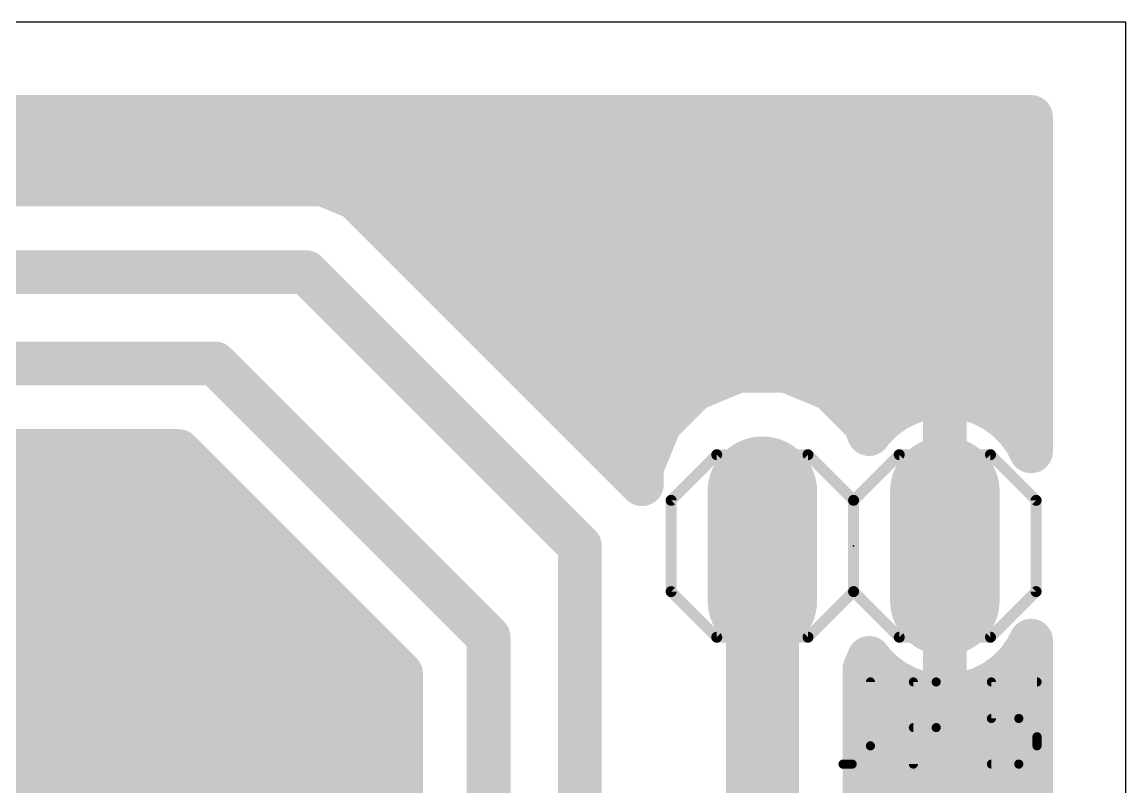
# Model space of a CAD drawing. Extents: x 2.5 to 54.6, y 1.3 to 50.5.
# Drawn here: x 39.23 to 54.59, y 39.83 to 50.47 of the extents above; entities that cross this region are included whole.
import ezdxf

# ---------------------------------------------------------------- set-up
doc = ezdxf.new("R2010")
doc.units = 0
for name, color, linetype in [('1', 12, 'CONTINUOUS'), ('17', 110, 'CONTINUOUS'), ('20', 31, 'CONTINUOUS'), ('21', 253, 'CONTINUOUS'), ('23', 53, 'CONTINUOUS'), ('25', 253, 'CONTINUOUS'), ('51', 253, 'CONTINUOUS')]:
    doc.layers.add(name, color=color, linetype=linetype)

# ---------------------------------------------------------------- blocks, each defined once
blk = doc.blocks.new('RECT')
blk.add_solid([(-0.5, -0.5), (0.5, -0.5), (-0.5, 0.5), (0.5, 0.5)])
blk = doc.blocks.new('LONGP100')
at = {"const_width": 1}
blk.add_lwpolyline([(-0.5, 0), (0.5, 0)], dxfattribs=at)
at = {"const_width": 0.5}
for points in [[(-0.5, 0.25, 1), (-0.5, -0.25)], [(0.5, -0.25, 1), (0.5, 0.25)]]:
    blk.add_lwpolyline(points, format="xyb", dxfattribs=at)

msp = doc.modelspace()

# ---------------------------------------------------------------- linework, layer by layer
at = {"layer": '1'}
for points, const_width in [([(3.8608, 49.1492), (53.2692, 49.1492)], 0.6096), ([(53.2692, 49.1492), (53.2692, 44.4977)], 0.6096), ([(3.8608, 48.768), (53.2692, 48.768)], 0.6096), ([(43.4225, 48.2092), (28.9675, 48.2092)], 0.6096), ([(43.8706, 48.0236), (43.4225, 48.2092)], 0.6096), ([(43.5451, 48.1584), (53.2692, 48.1584)], 0.6096), ([(47.6806, 44.2136), (43.8706, 48.0236)], 0.6096), ([(44.3454, 47.5488), (53.2692, 47.5488)], 0.6096), ([(29.21, 46.99), (43.18, 46.99)], 0.6096), ([(43.18, 46.99), (46.99, 43.18)], 0.6096), ([(44.955, 46.9392), (53.2692, 46.9392)], 0.6096), ([(45.5646, 46.3296), (53.2692, 46.3296)], 0.6096), ([(30.48, 45.72), (41.91, 45.72)], 0.6096), ([(41.91, 45.72), (45.72, 41.91)], 0.6096), ([(46.1742, 45.72), (53.2692, 45.72)], 0.6096), ([(49.1965, 45.6184), (48.5804, 45.3632)], 0.6096), ([(49.8635, 45.6184), (49.1965, 45.6184)], 0.6096), ([(50.4796, 45.3632), (49.8635, 45.6184)], 0.6096), ([(48.5804, 45.3632), (48.1088, 44.8916)], 0.6096), ([(50.9512, 44.8916), (50.4796, 45.3632)], 0.6096), ([(51.7607, 45.2303), (51.563, 45.166)], 0.6096), ([(51.966, 45.2628), (51.7607, 45.2303)], 0.6096), ([(52.07, 45.2628), (51.966, 45.2628)], 0.6096), ([(52.174, 45.2628), (52.07, 45.2628)], 0.6096), ([(52.07, 45.2628), (52.07, 43.18)], 0.6096), ([(52.07, 43.18), (52.07, 45.2628)], 0.6096), ([(52.3793, 45.2303), (52.174, 45.2628)], 0.6096), ([(52.577, 45.166), (52.3793, 45.2303)], 0.6096), ([(46.7838, 45.1104), (48.3276, 45.1104)], 0.6096), ([(50.7324, 45.1104), (51.4538, 45.1104)], 0.6096), ([(51.3777, 45.0716), (51.2096, 44.9494)], 0.6096), ([(51.563, 45.166), (51.3777, 45.0716)], 0.6096), ([(52.07, 45.1104), (52.07, 45.1104)], 0.6096), ([(52.7623, 45.0716), (52.577, 45.166)], 0.6096), ([(52.6862, 45.1104), (53.2692, 45.1104)], 0.6096), ([(52.9304, 44.9494), (52.7623, 45.0716)], 0.6096), ([(48.1088, 44.8916), (47.8536, 44.2755)], 0.6096), ([(51.0151, 44.7372), (50.9512, 44.8916)], 0.6096), ([(51.2096, 44.9494), (51.0626, 44.8024)], 0.6096), ([(53.0774, 44.8024), (52.9304, 44.9494)], 0.6096), ([(51.0626, 44.8024), (51.0151, 44.7372)], 0.6096), ([(53.1996, 44.6343), (53.0774, 44.8024)], 0.6096), ([(53.2692, 44.4977), (53.1996, 44.6343)], 0.6096), ([(37.372, 44.5008), (41.405, 44.5008)], 0.6096), ([(41.405, 44.5008), (44.5008, 41.405)], 0.6096), ([(47.3934, 44.5008), (47.9469, 44.5008)], 0.6096), ([(52.07, 44.5008), (52.07, 44.5008)], 0.6096), ([(53.2676, 44.5008), (53.2692, 44.5008)], 0.6096), ([(47.8536, 44.2755), (47.8536, 44.0406)], 0.6096), ([(47.8536, 44.0406), (47.6806, 44.2136)], 0.6096), ([(37.8419, 43.8912), (42.0146, 43.8912)], 0.6096), ([(52.07, 43.8912), (52.07, 43.8912)], 0.6096), ([(49.53, 43.18), (49.53, 7.62)], 1.016), ([(37.9984, 43.2816), (42.6242, 43.2816)], 0.6096), ([(46.99, 43.18), (46.99, 33.02)], 0.6096), ([(52.07, 43.2816), (52.07, 43.2816)], 0.6096), ([(52.07, 43.18), (52.07, 43.18)], 0.6096), ([(52.07, 41.0972), (52.07, 43.18)], 0.6096), ([(52.07, 43.18), (52.07, 43.18)], 0.6096), ([(52.07, 43.18), (52.07, 41.0972)], 0.6096), ([(37.9261, 42.672), (43.2338, 42.672)], 0.6096), ([(52.07, 42.672), (52.07, 42.672)], 0.6096), ([(37.5752, 42.0624), (43.8434, 42.0624)], 0.6096), ([(52.07, 42.0624), (52.07, 42.0624)], 0.6096), ([(45.72, 41.91), (45.72, 34.29)], 0.6096), ([(53.1996, 41.7257), (53.2692, 41.8623)], 0.6096), ([(53.2692, 41.8623), (53.2692, 8.9377)], 0.6096), ([(53.0774, 41.5576), (53.1996, 41.7257)], 0.6096), ([(50.9524, 41.4713), (51.0151, 41.6228)], 0.6096), ([(51.0151, 41.6228), (51.0626, 41.5576)], 0.6096), ([(51.0626, 41.5576), (51.2096, 41.4106)], 0.6096), ([(52.9304, 41.4106), (53.0774, 41.5576)], 0.6096), ([(37.3641, 41.4528), (44.453, 41.4528)], 0.6096), ([(44.5008, 41.405), (44.5008, 34.795)], 0.6096), ([(50.9524, 9.3287), (50.9524, 41.4713)], 0.6096), ([(50.9524, 41.4528), (51.1673, 41.4528)], 0.6096), ([(51.2096, 41.4106), (51.3777, 41.2884)], 0.6096), ([(52.07, 41.4528), (52.07, 41.4528)], 0.6096), ([(52.7623, 41.2884), (52.9304, 41.4106)], 0.6096), ([(52.9727, 41.4528), (53.2692, 41.4528)], 0.6096), ([(51.3777, 41.2884), (51.563, 41.194)], 0.6096), ([(51.563, 41.194), (51.7607, 41.1297)], 0.6096), ([(52.3793, 41.1297), (52.577, 41.194)], 0.6096), ([(52.577, 41.194), (52.7623, 41.2884)], 0.6096), ([(51.7607, 41.1297), (51.966, 41.0972)], 0.6096), ([(51.966, 41.0972), (52.07, 41.0972)], 0.6096), ([(52.07, 41.0972), (52.174, 41.0972)], 0.6096), ([(52.174, 41.0972), (52.3793, 41.1297)], 0.6096), ([(37.6271, 40.8432), (44.5008, 40.8432)], 0.6096), ([(50.9524, 40.8432), (53.2692, 40.8432)], 0.6096), ([(37.5787, 40.2336), (44.5008, 40.2336)], 0.6096), ([(50.9524, 40.2336), (53.2692, 40.2336)], 0.6096), ([(37.1707, 39.624), (44.5008, 39.624)], 0.6096), ([(50.9524, 39.624), (53.2692, 39.624)], 0.6096)]:
    msp.add_lwpolyline(points, dxfattribs=dict(at, const_width=const_width))
for points, const_width in [([(53.4216, 49.1492, 1), (53.1168, 49.1492)], 0.3048), ([(53.2692, 48.9968, 1), (53.2692, 49.3016)], 0.3048), ([(53.2692, 48.6156, 1), (53.2692, 48.9204)], 0.3048), ([(43.4808, 48.35, 1), (43.3642, 48.0684)], 0.3048), ([(43.5451, 48.3108, 1), (43.5451, 48.006)], 0.3048), ([(43.4225, 48.0568, 1), (43.4225, 48.3616)], 0.3048), ([(53.2692, 48.006, 1), (53.2692, 48.3108)], 0.3048), ([(43.9784, 48.1313, 1), (43.7629, 47.9158)], 0.3048), ([(43.8123, 47.8828, 1), (43.9289, 48.1644)], 0.3048), ([(44.3454, 47.7012, 1), (44.3454, 47.3964)], 0.3048), ([(53.2692, 47.3964, 1), (53.2692, 47.7012)], 0.3048), ([(43.2878, 47.0978, 1), (43.0722, 46.8822)], 0.3048), ([(43.18, 46.8376, 1), (43.18, 47.1424)], 0.3048), ([(44.955, 47.0916, 1), (44.955, 46.7868)], 0.3048), ([(53.2692, 46.7868, 1), (53.2692, 47.0916)], 0.3048), ([(45.5646, 46.482, 1), (45.5646, 46.1772)], 0.3048), ([(53.2692, 46.1772, 1), (53.2692, 46.482)], 0.3048), ([(42.0178, 45.8278, 1), (41.8022, 45.6122)], 0.3048), ([(41.91, 45.5676, 1), (41.91, 45.8724)], 0.3048), ([(46.1742, 45.8724, 1), (46.1742, 45.5676)], 0.3048), ([(53.2692, 45.5676, 1), (53.2692, 45.8724)], 0.3048), ([(49.1965, 45.7708, 1), (49.1965, 45.466)], 0.3048), ([(49.2549, 45.4776, 1), (49.1382, 45.7592)], 0.3048), ([(49.9218, 45.7592, 1), (49.8051, 45.4776)], 0.3048), ([(49.8635, 45.466, 1), (49.8635, 45.7708)], 0.3048), ([(48.5221, 45.504, 1), (48.6387, 45.2224)], 0.3048), ([(48.6882, 45.2554, 1), (48.4726, 45.4709)], 0.3048), ([(50.5874, 45.4709, 1), (50.3718, 45.2554)], 0.3048), ([(50.4213, 45.2224, 1), (50.5379, 45.504)], 0.3048), ([(51.7369, 45.3808, 1), (51.7845, 45.0798)], 0.3048), ([(51.8078, 45.0853, 1), (51.7136, 45.3752)], 0.3048), ([(51.966, 45.4152, 1), (51.966, 45.1104)], 0.3048), ([(52.07, 45.4152, 1), (52.07, 45.1104)], 0.3048), ([(52.2224, 45.2628, 1), (51.9176, 45.2628)], 0.3048), ([(52.2224, 45.2628, 1), (51.9176, 45.2628)], 0.3048), ([(51.9899, 45.1123, 1), (51.9422, 45.4133)], 0.3048), ([(52.1978, 45.4133, 1), (52.1501, 45.1123)], 0.3048), ([(52.07, 45.1104, 1), (52.07, 45.4152)], 0.3048), ([(52.174, 45.1104, 1), (52.174, 45.4152)], 0.3048), ([(52.4264, 45.3752, 1), (52.3322, 45.0853)], 0.3048), ([(52.3554, 45.0798, 1), (52.4031, 45.3808)], 0.3048), ([(46.7838, 45.2628, 1), (46.7838, 44.958)], 0.3048), ([(48.3276, 44.958, 1), (48.3276, 45.2628)], 0.3048), ([(50.7324, 45.2628, 1), (50.7324, 44.958)], 0.3048), ([(51.3086, 45.2074, 1), (51.4469, 44.9359)], 0.3048), ([(51.4673, 44.9484, 1), (51.2882, 45.1949)], 0.3048), ([(51.5159, 45.311, 1), (51.6101, 45.0211)], 0.3048), ([(51.4538, 44.958, 1), (51.4538, 45.2628)], 0.3048), ([(51.6322, 45.0302, 1), (51.4938, 45.3018)], 0.3048), ([(52.07, 45.2628, 1), (52.07, 44.958)], 0.3048), ([(52.07, 44.958, 1), (52.07, 45.2628)], 0.3048), ([(52.6462, 45.3018, 1), (52.5078, 45.0302)], 0.3048), ([(52.5299, 45.0211, 1), (52.6241, 45.311)], 0.3048), ([(52.6862, 45.2628, 1), (52.6862, 44.958)], 0.3048), ([(52.8518, 45.1949, 1), (52.6727, 44.9484)], 0.3048), ([(52.6931, 44.9359, 1), (52.8314, 45.2074)], 0.3048), ([(53.2692, 44.958, 1), (53.2692, 45.2628)], 0.3048), ([(48.2496, 44.8333, 1), (47.968, 44.9499)], 0.3048), ([(51.092, 44.9499, 1), (50.8104, 44.8333)], 0.3048), ([(51.12, 45.0727, 1), (51.2991, 44.8262)], 0.3048), ([(51.3173, 44.8417, 1), (51.1018, 45.0572)], 0.3048), ([(53.0382, 45.0572, 1), (52.8227, 44.8417)], 0.3048), ([(52.8409, 44.8262, 1), (53.02, 45.0727)], 0.3048), ([(48.0011, 44.9994, 1), (48.2166, 44.7838)], 0.3048), ([(50.8434, 44.7838, 1), (51.0589, 44.9994)], 0.3048), ([(50.9548, 44.9102, 1), (51.1703, 44.6947)], 0.3048), ([(51.1858, 44.7129, 1), (50.9393, 44.892)], 0.3048), ([(53.2007, 44.892, 1), (52.9542, 44.7129)], 0.3048), ([(52.9697, 44.6947, 1), (53.1852, 44.9102)], 0.3048), ([(50.8918, 44.8268, 1), (51.1384, 44.6476)], 0.3048), ([(50.8743, 44.6789, 1), (51.1559, 44.7955)], 0.3048), ([(53.3354, 44.7034, 1), (53.0639, 44.5651)], 0.3048), ([(53.0764, 44.5447, 1), (53.3229, 44.7238)], 0.3048), ([(41.5128, 44.6086, 1), (41.2972, 44.393)], 0.3048), ([(41.405, 44.3484, 1), (41.405, 44.6532)], 0.3048), ([(47.3934, 44.6532, 1), (47.3934, 44.3484)], 0.3048), ([(47.9469, 44.3484, 1), (47.9469, 44.6532)], 0.3048), ([(52.07, 44.6532, 1), (52.07, 44.3484)], 0.3048), ([(52.07, 44.3484, 1), (52.07, 44.6532)], 0.3048), ([(53.2676, 44.6532, 1), (53.2676, 44.3484)], 0.3048), ([(53.1334, 44.4286, 1), (53.405, 44.5669)], 0.3048), ([(53.2692, 44.3484, 1), (53.2692, 44.6532)], 0.3048), ([(48.006, 44.2755, 1), (47.7012, 44.2755)], 0.3048), ([(53.1168, 44.4977, 1), (53.4216, 44.4977)], 0.3048), ([(47.7884, 44.3213, 1), (47.5729, 44.1058)], 0.3048), ([(47.5729, 44.1058, 1), (47.7884, 44.3213)], 0.3048), ([(47.7128, 44.3338, 1), (47.9944, 44.2171)], 0.3048), ([(47.7458, 43.9328, 1), (47.9614, 44.1484)], 0.3048), ([(42.0146, 43.7388, 1), (42.0146, 44.0436)], 0.3048), ([(47.7012, 44.0406, 1), (48.006, 44.0406)], 0.3048), ([(52.07, 44.0436, 1), (52.07, 43.7388)], 0.3048), ([(52.07, 43.7388, 1), (52.07, 44.0436)], 0.3048), ([(49.784, 43.18, 1), (49.276, 43.18)], 0.508), ([(42.6242, 43.1292, 1), (42.6242, 43.434)], 0.3048), ([(47.1424, 43.18, 1), (46.8376, 43.18)], 0.3048), ([(52.07, 43.434, 1), (52.07, 43.1292)], 0.3048), ([(52.07, 43.3324, 1), (52.07, 43.0276)], 0.3048), ([(52.2224, 43.18, 1), (51.9176, 43.18)], 0.3048), ([(52.07, 43.3324, 1), (52.07, 43.0276)], 0.3048), ([(52.2224, 43.18, 1), (51.9176, 43.18)], 0.3048), ([(52.07, 43.1292, 1), (52.07, 43.434)], 0.3048), ([(52.07, 43.0276, 1), (52.07, 43.3324)], 0.3048), ([(52.07, 43.0276, 1), (52.07, 43.3324)], 0.3048), ([(46.8822, 43.0722, 1), (47.0978, 43.2878)], 0.3048), ([(51.9176, 43.18, 1), (52.2224, 43.18)], 0.3048), ([(51.9176, 43.18, 1), (52.2224, 43.18)], 0.3048), ([(43.2338, 42.5196, 1), (43.2338, 42.8244)], 0.3048), ([(52.07, 42.8244, 1), (52.07, 42.5196)], 0.3048), ([(52.07, 42.5196, 1), (52.07, 42.8244)], 0.3048), ([(43.8434, 41.91, 1), (43.8434, 42.2148)], 0.3048), ([(52.07, 42.2148, 1), (52.07, 41.91)], 0.3048), ([(52.07, 41.91, 1), (52.07, 42.2148)], 0.3048), ([(45.8724, 41.91, 1), (45.5676, 41.91)], 0.3048), ([(45.6122, 41.8022, 1), (45.8278, 42.0178)], 0.3048), ([(53.4216, 41.8623, 1), (53.1168, 41.8623)], 0.3048), ([(53.405, 41.7931, 1), (53.1334, 41.9314)], 0.3048), ([(53.0639, 41.7949, 1), (53.3354, 41.6566)], 0.3048), ([(53.3229, 41.6362, 1), (53.0764, 41.8153)], 0.3048), ([(51.1384, 41.7124, 1), (50.8918, 41.5332)], 0.3048), ([(51.1559, 41.5645, 1), (50.8743, 41.6811)], 0.3048), ([(51.1703, 41.6653, 1), (50.9548, 41.4498)], 0.3048), ([(50.9393, 41.468, 1), (51.1858, 41.6471)], 0.3048), ([(52.9542, 41.6471, 1), (53.2007, 41.468)], 0.3048), ([(53.1852, 41.4498, 1), (52.9697, 41.6653)], 0.3048), ([(44.6532, 41.405, 1), (44.3484, 41.405)], 0.3048), ([(44.393, 41.2972, 1), (44.6086, 41.5128)], 0.3048), ([(44.453, 41.3004, 1), (44.453, 41.6052)], 0.3048), ([(51.1048, 41.4713, 1), (50.8, 41.4713)], 0.3048), ([(50.9524, 41.6052, 1), (50.9524, 41.3004)], 0.3048), ([(50.8116, 41.5296, 1), (51.0932, 41.413)], 0.3048), ([(51.2991, 41.5338, 1), (51.12, 41.2873)], 0.3048), ([(51.1018, 41.3028, 1), (51.3173, 41.5183)], 0.3048), ([(51.1673, 41.3004, 1), (51.1673, 41.6052)], 0.3048), ([(52.07, 41.6052, 1), (52.07, 41.3004)], 0.3048), ([(52.07, 41.3004, 1), (52.07, 41.6052)], 0.3048), ([(52.8227, 41.5183, 1), (53.0382, 41.3028)], 0.3048), ([(52.9727, 41.6052, 1), (52.9727, 41.3004)], 0.3048), ([(53.02, 41.2873, 1), (52.8409, 41.5338)], 0.3048), ([(53.2692, 41.3004, 1), (53.2692, 41.6052)], 0.3048), ([(51.4469, 41.4241, 1), (51.3086, 41.1526)], 0.3048), ([(51.2882, 41.1651, 1), (51.4673, 41.4116)], 0.3048), ([(51.6101, 41.3389, 1), (51.5159, 41.049)], 0.3048), ([(51.4938, 41.0582, 1), (51.6322, 41.3298)], 0.3048), ([(52.5078, 41.3298, 1), (52.6462, 41.0582)], 0.3048), ([(52.6241, 41.049, 1), (52.5299, 41.3389)], 0.3048), ([(52.6727, 41.4116, 1), (52.8518, 41.1651)], 0.3048), ([(52.8314, 41.1526, 1), (52.6931, 41.4241)], 0.3048), ([(51.7845, 41.2802, 1), (51.7369, 40.9792)], 0.3048), ([(51.7136, 40.9848, 1), (51.8078, 41.2747)], 0.3048), ([(51.9661, 41.2496, 1), (51.966, 40.9448)], 0.3048), ([(52.07, 41.2496, 1), (52.07, 40.9448)], 0.3048), ([(51.9422, 40.9467, 1), (51.9899, 41.2477)], 0.3048), ([(52.1501, 41.2477, 1), (52.1978, 40.9467)], 0.3048), ([(52.07, 40.9448, 1), (52.07, 41.2496)], 0.3048), ([(52.174, 40.9448, 1), (52.174, 41.2496)], 0.3048), ([(52.3322, 41.2747, 1), (52.4264, 40.9848)], 0.3048), ([(52.4031, 40.9792, 1), (52.3554, 41.2802)], 0.3048), ([(51.9176, 41.0972, 1), (52.2224, 41.0972)], 0.3048), ([(51.9176, 41.0972, 1), (52.2224, 41.0972)], 0.3048), ([(44.5008, 40.6908, 1), (44.5008, 40.9956)], 0.3048), ([(50.9524, 40.9956, 1), (50.9524, 40.6908)], 0.3048), ([(53.2692, 40.6908, 1), (53.2692, 40.9956)], 0.3048), ([(44.5008, 40.0812, 1), (44.5008, 40.386)], 0.3048), ([(50.9524, 40.386, 1), (50.9524, 40.0812)], 0.3048), ([(53.2692, 40.0812, 1), (53.2692, 40.386)], 0.3048), ([(44.5008, 39.4716, 1), (44.5008, 39.7764)], 0.3048), ([(50.9524, 39.7764, 1), (50.9524, 39.4716)], 0.3048), ([(53.2692, 39.4716, 1), (53.2692, 39.7764)], 0.3048)]:
    msp.add_lwpolyline(points, format="xyb", dxfattribs=dict(at, const_width=const_width))
at = {"layer": '20'}
for p, q in [((54.59, 50.47), (2.54, 50.47)), ((54.59, 1.27), (54.59, 50.47))]:
    msp.add_line(p, q, dxfattribs=at)
at = {"layer": '21', "const_width": 0.1524}
for points in [[(48.26, 43.815), (48.895, 44.45)], [(48.895, 44.45), (50.165, 44.45)], [(50.165, 44.45), (50.8, 43.815)], [(50.8, 43.815), (51.435, 44.45)], [(51.435, 44.45), (52.705, 44.45)], [(53.34, 43.815), (52.705, 44.45)], [(48.26, 42.545), (48.26, 43.815)], [(50.8, 42.545), (50.8, 43.815)], [(53.34, 42.545), (53.34, 43.815)], [(48.895, 41.91), (48.26, 42.545)], [(50.8, 42.545), (50.165, 41.91)], [(51.435, 41.91), (50.8, 42.545)], [(52.705, 41.91), (53.34, 42.545)], [(50.165, 41.91), (48.895, 41.91)], [(52.705, 41.91), (51.435, 41.91)]]:
    msp.add_lwpolyline(points, dxfattribs=at)
at = {"layer": '21', "const_width": 0.0762}
for points in [[(48.895, 44.4881, 1), (48.895, 44.4119)], [(48.9219, 44.4231, 1), (48.8681, 44.4769)], [(50.1919, 44.4769, 1), (50.1381, 44.4231)], [(50.165, 44.4119, 1), (50.165, 44.4881)], [(51.435, 44.4881, 1), (51.435, 44.4119)], [(51.4619, 44.4231, 1), (51.4081, 44.4769)], [(52.7319, 44.4769, 1), (52.6781, 44.4231)], [(52.705, 44.4119, 1), (52.705, 44.4881)], [(48.2981, 43.815, 1), (48.2219, 43.815)], [(48.2331, 43.8419, 1), (48.2869, 43.7881)], [(50.8381, 43.815, 1), (50.7619, 43.815)], [(50.7731, 43.8419, 1), (50.8269, 43.7881)], [(50.7731, 43.7881, 1), (50.8269, 43.8419)], [(53.3781, 43.815, 1), (53.3019, 43.815)], [(53.3131, 43.7881, 1), (53.3669, 43.8419)], [(48.2219, 42.545, 1), (48.2981, 42.545)], [(48.2869, 42.5719, 1), (48.2331, 42.5181)], [(50.7619, 42.545, 1), (50.8381, 42.545)], [(50.8269, 42.5719, 1), (50.7731, 42.5181)], [(50.8269, 42.5181, 1), (50.7731, 42.5719)], [(53.3019, 42.545, 1), (53.3781, 42.545)], [(53.3669, 42.5181, 1), (53.3131, 42.5719)], [(48.895, 41.9481, 1), (48.895, 41.8719)], [(48.8681, 41.8831, 1), (48.9219, 41.9369)], [(50.1381, 41.9369, 1), (50.1919, 41.8831)], [(50.165, 41.8719, 1), (50.165, 41.9481)], [(51.435, 41.9481, 1), (51.435, 41.8719)], [(51.4081, 41.8831, 1), (51.4619, 41.9369)], [(52.6781, 41.9369, 1), (52.7319, 41.8831)], [(52.705, 41.8719, 1), (52.705, 41.9481)]]:
    msp.add_lwpolyline(points, format="xyb", dxfattribs=at)
at = {"layer": '23'}
msp.add_point((50.8, 43.18), dxfattribs=at)
at = {"layer": '25', "const_width": 0.127}
for points in [[(51.0338, 41.2877), (51.0338, 40.3987)], [(51.6319, 40.1447), (51.6319, 41.2877)], [(51.6319, 41.2877), (51.9494, 41.2877)], [(52.7177, 40.7797), (52.7177, 41.2877)], [(52.7177, 41.2877), (53.3527, 41.2877)], [(51.9494, 40.6527), (51.6319, 40.6527)], [(53.0987, 40.7797), (52.7177, 40.7797)], [(53.3527, 40.3987), (53.3527, 40.5257)], [(50.7798, 40.1447), (50.6528, 40.1447)], [(52.7177, 40.1447), (53.0987, 40.1447)]]:
    msp.add_lwpolyline(points, dxfattribs=at)
at = {"layer": '25'}
for points, const_width in [([(51.0656, 41.2877, 1), (51.0021, 41.2877)], 0.0635), ([(51.6319, 41.3195, 1), (51.6319, 41.2559)], 0.0635), ([(51.6636, 41.2877, 1), (51.6001, 41.2877)], 0.0635), ([(51.9494, 41.3195, 1), (51.9494, 41.2559)], 0.0635), ([(51.9494, 40.6527, 1), (51.9494, 41.2877)], 0.127), ([(51.9494, 41.2559, 1), (51.9494, 41.3195)], 0.0635), ([(52.7495, 41.2877, 1), (52.6859, 41.2877)], 0.0635), ([(52.7177, 41.3195, 1), (52.7177, 41.2559)], 0.0635), ([(53.3527, 41.2559, 1), (53.3527, 41.3195)], 0.0635), ([(51.6319, 40.6845, 1), (51.6319, 40.621)], 0.0635), ([(51.9494, 40.6845, 1), (51.9494, 40.621)], 0.0635), ([(51.9494, 40.621, 1), (51.9494, 40.6845)], 0.0635), ([(52.6859, 40.7797, 1), (52.7495, 40.7797)], 0.0635), ([(52.7177, 40.8115, 1), (52.7177, 40.748)], 0.0635), ([(53.0987, 40.8115, 1), (53.0987, 40.748)], 0.0635), ([(53.3527, 40.5257, 0.4142), (53.0987, 40.7797)], 0.127), ([(53.0987, 40.748, 1), (53.0987, 40.8115)], 0.0635), ([(53.3845, 40.5257, 1), (53.321, 40.5257)], 0.0635), ([(50.7798, 40.1447, 0.4142), (51.0338, 40.3987)], 0.127), ([(51.0656, 40.3987, 1), (51.0021, 40.3987)], 0.0635), ([(51.0021, 40.3987, 1), (51.0656, 40.3987)], 0.0635), ([(53.0987, 40.1447, 0.4142), (53.3527, 40.3987)], 0.127), ([(53.321, 40.5257, 1), (53.3845, 40.5257)], 0.0635), ([(53.3845, 40.3987, 1), (53.321, 40.3987)], 0.0635), ([(53.321, 40.3987, 1), (53.3845, 40.3987)], 0.0635), ([(50.6528, 40.1765, 1), (50.6528, 40.1129)], 0.0635), ([(50.7798, 40.1765, 1), (50.7798, 40.1129)], 0.0635), ([(50.7798, 40.1129, 1), (50.7798, 40.1765)], 0.0635), ([(51.6001, 40.1447, 1), (51.6636, 40.1447)], 0.0635), ([(52.7177, 40.1765, 1), (52.7177, 40.1129)], 0.0635), ([(53.0987, 40.1765, 1), (53.0987, 40.1129)], 0.0635), ([(53.0987, 40.1129, 1), (53.0987, 40.1765)], 0.0635)]:
    msp.add_lwpolyline(points, format="xyb", dxfattribs=dict(at, const_width=const_width))

# ---------------------------------------------------------------- block references
at = {"layer": '17', "xscale": 1.524, "yscale": 1.524, "rotation": 270}
for p in [(49.53, 43.18), (49.53, 43.18), (52.07, 43.18), (52.07, 43.18)]:
    msp.add_blockref('LONGP100', p, dxfattribs=at)
at = {"layer": '51', "xscale": 0.508, "yscale": 0.508, "rotation": 180}
for p in [(49.53, 43.18), (52.07, 43.18)]:
    msp.add_blockref('RECT', p, dxfattribs=at)

doc.saveas('drawing.dxf')
